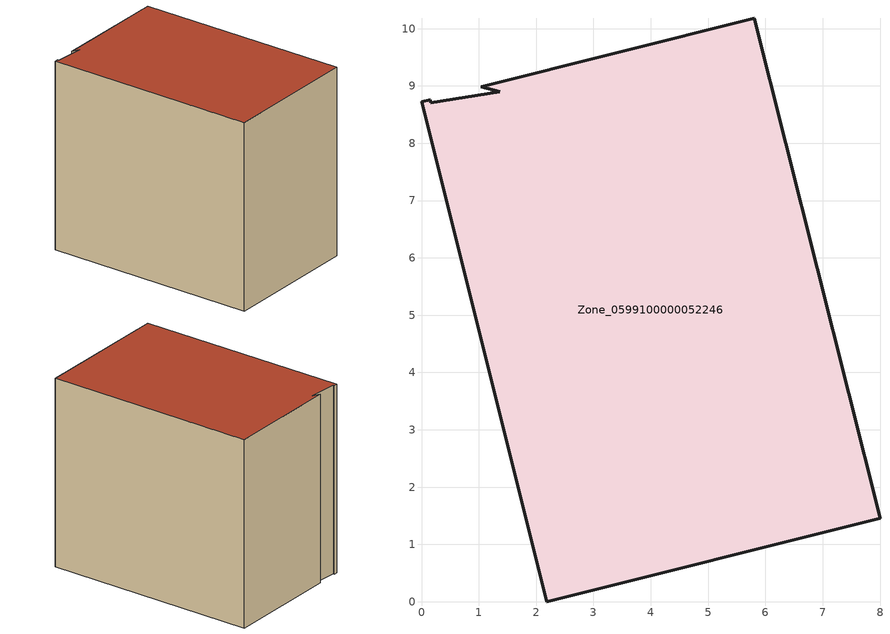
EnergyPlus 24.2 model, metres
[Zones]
Zone_0599100000052246
 floor ground (C_G): 1.04,8.98 5.81,10.18 8,1.46 2.19,0 0,8.72 0.15,8.76 0.16,8.71 1.36,8.9 z0
 wall outside (C_F): 2.19,0 8,1.46 5.81,10.18 1.04,8.98 1.36,8.9 0.16,8.71 0.15,8.76 0,8.72 2.19,0 z0:8.05
 roof outside (C_R): 5.81,10.18 1.04,8.98 1.36,8.9 0.16,8.71 0.15,8.76 0,8.72 2.19,0 8,1.46 z8.05
[BUILDING]
Pand.0599100000052246: North Axis=0; Terrain=City; Loads Convergence Tolerance Value=0.04; Temperature Convergence Tolerance Value=0.4; Solar Distribution=FullExterior; Maximum Number of Warmup Days=25; Minimum Number of Warmup Days=1
[Site:Location]
Rotterdam.The.Hague.AP_ZH_NLD Design_Conditions: Latitude=51.96; Longitude=4.45; Time Zone=1; Elevation=-4.5
[SITE:GROUNDTEMPERATURE:BUILDINGSURFACE]
18, 18, 18, 18, 18, 18, 18, 18, 18, 18, 18, 18
[MATERIAL] Thermal Absorptance=0.9; Solar Absorptance=0.7; Visible Absorptance=0.7
Name | Roughness | Thickness | Conductivity | Density | Specific Heat
G.TI.1965-1974 | MediumSmooth | 0.15 | 0.882353 | 540 | 1210
F.TI.1965-1974 | Rough | 0.3 | 0.697674 | 1920 | 840
R.TI.1965-1974 | MediumRough | 0.2 | 0.232558 | 1500 | 1000
[CONSTRUCTION]
C_G: G.TI.1965-1974
C_F: F.TI.1965-1974
C_R: R.TI.1965-1974
[ZONE]
Zone_0599100000052246: Type=1; Multiplier=1; Ceiling Height=Autocalculate; Volume=Autocalculate; Floor Area=autocalculate; Part of Total Floor Area=Yes
[ZONEINFILTRATION:DESIGNFLOWRATE]
Infil_Zone_0599100000052246: Zone or ZoneList or Space or SpaceList=Zone_0599100000052246; Schedule=AlwaysOn; Design Flow Rate Calculation Method=Flow/Area; Flow Rate per Floor Area=0.003; Constant Term Coefficient=1; Temperature Term Coefficient=0; Velocity Term Coefficient=0; Velocity Squared Term Coefficient=0
[HVACTEMPLATE:ZONE:IDEALLOADSAIRSYSTEM]
Zone_0599100000052246: Maximum Heating Supply Air Temperature=50; Minimum Cooling Supply Air Temperature=13; Maximum Heating Supply Air Humidity Ratio=0.0156; Minimum Cooling Supply Air Humidity Ratio=0.0077; Heating Limit=NoLimit; Cooling Limit=NoLimit; Dehumidification Control Type=ConstantSensibleHeatRatio; Cooling Sensible Heat Ratio=0.7; Dehumidification Setpoint=60; Humidification Control Type=None; Humidification Setpoint=30; Outdoor Air Method=None; Outdoor Air Flow Rate per Person=0.00944; Outdoor Air Flow Rate per Zone Floor Area=0; Outdoor Air Flow Rate per Zone=0; Demand Controlled Ventilation Type=None; Outdoor Air Economizer Type=NoEconomizer; Heat Recovery Type=None; Sensible Heat Recovery Effectiveness=0.7; Latent Heat Recovery Effectiveness=0.65
[ZONECONTROL:THERMOSTAT]
ThermostatControl_Zone_0599100000052246: Zone or ZoneList=Zone_0599100000052246; Control Type Schedule=DualSetpointControlType; Control 1=Thermostat_Zone_0599100000052246; Temperature Difference Between Cutout And Setpoint=0
[THERMOSTATSETPOINT:DUALSETPOINT]
Thermostat_Zone_0599100000052246: Heating Setpoint Temperature Schedule=HeatingSetpoint_Zone_0599100000052246; Cooling Setpoint Temperature Schedule=CoolingSetpoint_Zone_0599100000052246
[SCHEDULE:COMPACT]
HeatingSetpoint_Zone_0599100000052246: Through: 12/31, For: AllDays, Until: 24:00, 21
CoolingSetpoint_Zone_0599100000052246: Through: 12/31, For: AllDays, Until: 24:00, 24
DualSetpointControlType: Through: 12/31, For: AllDays, Until: 24:00, 4
AlwaysOn: Through: 12/31, For: AllDays, Until: 24:00, 1
